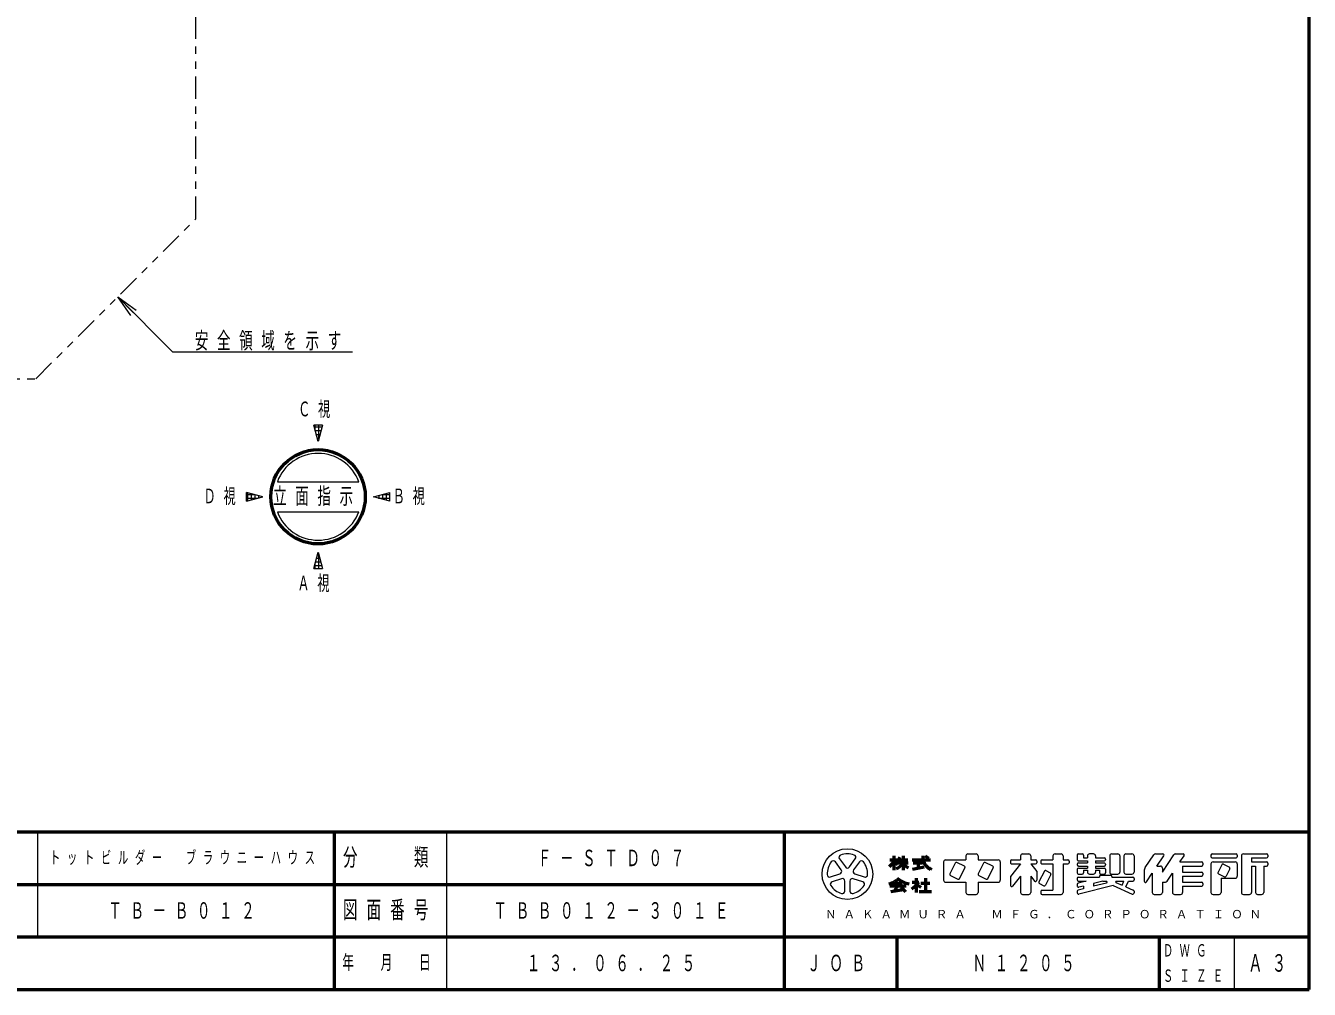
# Model space of a CAD drawing. Units: millimetres on the paper, scale 1:50. Extents: x -365 to 0, y -594 to 257.
# Drawn here: x -171.1 to 0, y 0 to 128.5 of the extents above; entities that cross this region are included whole.
import ezdxf

# ---------------------------------------------------------------- set-up
doc = ezdxf.new("R2010")
doc.units = ezdxf.units.MM
doc.linetypes.add('USER3', pattern=[8, 3, -1, 1, -1, 1, -1])
doc.layers.add('LY_1', color=140, linetype='Continuous', lineweight=50)
doc.styles.add('ＭＳ ゴシック', font='')
doc.styles.get('ＭＳ ゴシック').set_extended_font_data('MS Gothic')

msp = doc.modelspace()

# ---------------------------------------------------------------- linework, layer by layer
at = {"layer": 'LY_1', "color": 7}
for p, q in [((0, 0), (0, 257)), ((-365, 21), (0, 21)), ((-365, 0), (0, 0))]:
    msp.add_line(p, q, dxfattribs=at)
at = {"layer": 'LY_1', "color": 7, "lineweight": 13}
for p, q in [((-157.059, 89.851), (-158.827, 92.326)), ((-158.827, 92.326), (-156.352, 90.558)), ((-158.827, 92.326), (-156.705, 90.204)), ((-158.827, 92.326), (-151.521, 85.02)), ((-151.521, 85.02), (-127.55, 85.02)), ((-132.119, 73.064), (-132.698, 75.224)), ((-131.54, 75.224), (-132.698, 75.224)), ((-132.638, 75), (-131.6, 75)), ((-132.504, 74.5), (-131.734, 74.5)), ((-132.5, 74.486), (-132.5, 75.224)), ((-132.37, 74), (-131.868, 74)), ((-131.54, 75.224), (-132.119, 73.064)), ((-132, 73.507), (-132, 75.224)), ((-132.236, 73.5), (-132.002, 73.5)), ((-137.548, 67.678), (-126.69, 67.678)), ((-139.505, 65.678), (-141.665, 66.257)), ((-141.665, 65.099), (-141.665, 66.257)), ((-141.665, 66), (-140.706, 66)), ((-141.665, 65.099), (-139.505, 65.678)), ((-141.665, 65.5), (-140.169, 65.5)), ((-141.5, 65.143), (-141.5, 66.213)), ((-141, 65.277), (-141, 66.079)), ((-140.5, 65.411), (-140.5, 65.945)), ((-140, 65.545), (-140, 65.811)), ((-124.733, 65.678), (-122.573, 66.257)), ((-122.573, 65.099), (-124.733, 65.678)), ((-124.5, 65.616), (-124.5, 65.741)), ((-124.069, 65.5), (-122.573, 65.5)), ((-124, 65.482), (-124, 65.875)), ((-123.532, 66), (-122.573, 66)), ((-123.5, 65.348), (-123.5, 66.009)), ((-123, 65.214), (-123, 66.142)), ((-122.573, 65.099), (-122.573, 66.257)), ((-137.548, 63.678), (-126.69, 63.678)), ((-132.698, 56.132), (-132.119, 58.292)), ((-132.119, 58.292), (-131.54, 56.132)), ((-132.599, 56.5), (-131.639, 56.5)), ((-132.5, 56.132), (-132.5, 56.87)), ((-132.465, 57), (-131.773, 57)), ((-132.331, 57.5), (-131.907, 57.5)), ((-132.197, 58), (-132.041, 58)), ((-132, 56.132), (-132, 57.848)), ((-132.698, 56.132), (-131.54, 56.132)), ((-169.5, 21), (-169.5, 7)), ((-115, 21), (-115, 0)), ((-62.629, 17.393), (-61.844, 16.313)), ((-61.298, 16.313), (-60.513, 17.393)), ((-48.476, 17.253), (-45.776, 17.253)), ((-45.776, 17.793), (-45.776, 17.253)), ((-45.506, 18.063), (-44.426, 18.063)), ((-44.156, 17.793), (-44.156, 17.253)), ((-44.156, 17.253), (-41.456, 17.253)), ((-39.674, 17.253), (-38.486, 17.253)), ((-38.486, 17.793), (-38.486, 17.253)), ((-38.216, 18.063), (-37.406, 18.063)), ((-37.136, 17.793), (-37.136, 17.253)), ((-37.136, 17.253), (-36.488, 17.253)), ((-35.624, 17.253), (-34.166, 17.253)), ((-34.166, 17.793), (-34.166, 17.253)), ((-33.896, 18.063), (-33.086, 18.063)), ((-32.816, 17.793), (-32.816, 17.253)), ((-32.816, 17.253), (-32.168, 17.253)), ((-30.926, 17.901), (-30.926, 17.28)), ((-30.764, 18.063), (-30.278, 18.063)), ((-30.764, 17.118), (-29.576, 17.118)), ((-30.116, 17.901), (-30.116, 17.523)), ((-30.116, 17.523), (-29.576, 17.523)), ((-29.576, 17.793), (-29.576, 17.523)), ((-29.576, 17.118), (-29.576, 16.848)), ((-28.766, 18.063), (-29.306, 18.063)), ((-28.496, 17.793), (-28.496, 17.523)), ((-28.496, 17.523), (-27.308, 17.523)), ((-28.496, 17.118), (-27.308, 17.118)), ((-28.496, 17.118), (-28.496, 16.848)), ((-27.146, 17.361), (-27.146, 17.28)), ((-26.606, 17.793), (-26.606, 15.633)), ((-26.336, 18.063), (-25.526, 18.063)), ((-25.256, 17.793), (-25.256, 15.633)), ((-24.716, 17.793), (-24.716, 15.633)), ((-24.446, 18.063), (-23.636, 18.063)), ((-23.366, 17.793), (-23.366, 15.633)), ((-21.88, 16.242), (-20.746, 17.943)), ((-20.521, 18.063), (-19.529, 18.063)), ((-20.306, 16.443), (-19.394, 17.811)), ((-19.586, 15.633), (-18.046, 17.943)), ((-17.821, 18.063), (-16.829, 18.063)), ((-17.246, 16.983), (-16.694, 17.811)), ((-13.106, 17.901), (-13.106, 17.685)), ((-12.944, 18.063), (-9.758, 18.063)), ((-12.944, 17.523), (-9.758, 17.523)), ((-9.596, 17.901), (-9.596, 17.685)), ((-9.056, 17.793), (-9.056, 12.933)), ((-8.786, 18.063), (-5.708, 18.063)), ((-7.706, 17.523), (-7.706, 16.983)), ((-7.706, 17.523), (-5.708, 17.523)), ((-5.546, 17.901), (-5.546, 17.685)), ((-62.39, 15.917), (-63.175, 16.997)), ((-59.967, 16.997), (-60.752, 15.917)), ((-48.746, 16.983), (-48.746, 14.553)), ((-47.198, 16.838), (-47.918, 15.4)), ((-45.975, 16.408), (-46.981, 16.911)), ((-46.622, 14.752), (-45.902, 16.19)), ((-43.418, 16.838), (-44.138, 15.4)), ((-42.195, 16.408), (-43.201, 16.911)), ((-42.842, 14.752), (-42.122, 16.19)), ((-41.186, 16.983), (-41.186, 14.553)), ((-39.836, 17.091), (-39.836, 16.875)), ((-38.486, 16.713), (-39.836, 15.026)), ((-39.674, 16.713), (-38.486, 16.713)), ((-37.136, 16.713), (-36.326, 15.701)), ((-37.136, 16.713), (-36.488, 16.713)), ((-36.326, 17.091), (-36.326, 16.875)), ((-36.326, 15.701), (-36.326, 14.543)), ((-35.318, 15.758), (-36.038, 14.32)), ((-35.786, 17.091), (-35.786, 16.875)), ((-35.624, 16.713), (-34.166, 16.713)), ((-35.101, 15.831), (-34.527, 15.544)), ((-34.166, 16.713), (-34.166, 13.203)), ((-32.816, 16.713), (-32.816, 12.933)), ((-32.816, 16.713), (-32.168, 16.713)), ((-32.006, 17.091), (-32.006, 16.875)), ((-30.926, 16.686), (-30.926, 16.605)), ((-30.926, 16.011), (-30.926, 15.525)), ((-30.764, 16.848), (-29.576, 16.848)), ((-30.764, 16.443), (-29.576, 16.443)), ((-30.764, 16.173), (-29.576, 16.173)), ((-30.116, 15.903), (-29.576, 15.903)), ((-30.116, 15.903), (-30.116, 15.525)), ((-29.576, 16.443), (-29.576, 16.173)), ((-29.576, 15.903), (-29.576, 15.633)), ((-28.496, 16.848), (-27.308, 16.848)), ((-28.496, 16.443), (-27.308, 16.443)), ((-28.496, 16.443), (-28.496, 16.173)), ((-28.496, 16.173), (-27.308, 16.173)), ((-28.496, 15.903), (-28.496, 15.633)), ((-28.496, 15.903), (-27.956, 15.903)), ((-27.956, 15.903), (-27.956, 15.525)), ((-27.146, 16.686), (-27.146, 16.605)), ((-27.146, 16.011), (-27.146, 15.525)), ((-22.016, 15.793), (-22.016, 14.413)), ((-21.719, 14.323), (-20.936, 15.498)), ((-20.936, 15.498), (-20.936, 12.933)), ((-20.306, 16.443), (-19.856, 16.443)), ((-19.586, 16.173), (-19.586, 15.633)), ((-18.966, 14.404), (-18.236, 15.498)), ((-18.236, 15.498), (-18.236, 12.933)), ((-17.246, 16.983), (-14.348, 16.983)), ((-16.886, 16.443), (-14.348, 16.443)), ((-16.886, 16.443), (-16.886, 15.633)), ((-16.886, 15.633), (-14.348, 15.633)), ((-14.186, 16.821), (-14.186, 16.605)), ((-14.186, 15.471), (-14.186, 15.255)), ((-13.106, 16.713), (-13.106, 12.933)), ((-12.836, 16.983), (-9.866, 16.983)), ((-11.666, 16.622), (-12.17, 15.616)), ((-12.097, 15.399), (-11.307, 15.004)), ((-11.449, 16.695), (-10.659, 16.3)), ((-10.586, 16.082), (-11.09, 15.076)), ((-9.596, 16.713), (-9.596, 15.093)), ((-7.706, 16.983), (-5.708, 16.983)), ((-7.706, 16.443), (-7.166, 16.443)), ((-7.706, 16.443), (-7.706, 12.933)), ((-7.166, 16.443), (-7.166, 12.933)), ((-6.086, 16.443), (-5.708, 16.443)), ((-6.086, 16.443), (-6.086, 12.933)), ((-5.546, 16.821), (-5.546, 16.605)), ((-63.828, 14.985), (-62.559, 15.397)), ((-62.35, 14.755), (-63.62, 14.343)), ((-61.908, 13.099), (-61.908, 14.434)), ((-61.233, 14.434), (-61.233, 13.099)), ((-59.522, 14.343), (-60.792, 14.755)), ((-60.583, 15.397), (-59.313, 14.985)), ((-48.476, 14.283), (-45.776, 14.283)), ((-47.845, 15.183), (-46.839, 14.68)), ((-45.776, 14.283), (-45.776, 12.933)), ((-44.156, 14.283), (-41.456, 14.283)), ((-44.156, 14.283), (-44.156, 12.933)), ((-44.065, 15.183), (-43.059, 14.68)), ((-39.836, 15.026), (-39.836, 13.868)), ((-38.486, 15.093), (-39.547, 13.766)), ((-38.486, 15.093), (-38.486, 12.933)), ((-37.136, 15.093), (-36.614, 14.441)), ((-37.136, 15.093), (-37.136, 12.933)), ((-35.965, 14.103), (-35.391, 13.816)), ((-34.454, 15.326), (-35.174, 13.888)), ((-30.926, 14.796), (-30.926, 14.58)), ((-30.926, 13.995), (-30.926, 13.773)), ((-29.74, 14.418), (-30.803, 14.152)), ((-30.764, 15.363), (-30.278, 15.363)), ((-30.764, 14.958), (-27.956, 14.958)), ((-30.764, 14.418), (-29.74, 14.418)), ((-26.15, 13.841), (-30.725, 12.697)), ((-30.116, 13.768), (-30.725, 13.615)), ((-30.116, 13.768), (-30.116, 13.406)), ((-29.306, 15.363), (-28.766, 15.363)), ((-27.513, 14.418), (-28.766, 14.105)), ((-27.023, 14.179), (-28.766, 13.743)), ((-28.766, 14.105), (-28.766, 13.743)), ((-27.956, 15.066), (-27.956, 14.958)), ((-27.794, 15.363), (-27.308, 15.363)), ((-27.794, 15.228), (-26.498, 15.228)), ((-27.513, 14.418), (-27.053, 14.418)), ((-26.336, 15.363), (-25.526, 15.363)), ((-26.336, 15.066), (-26.336, 14.958)), ((-26.336, 14.958), (-23.528, 14.958)), ((-26.15, 13.841), (-23.594, 12.705)), ((-25.771, 14.263), (-24.968, 13.906)), ((-25.738, 14.418), (-24.712, 14.418)), ((-24.968, 13.906), (-24.712, 14.418)), ((-24.474, 13.687), (-24.108, 14.418)), ((-24.446, 15.363), (-23.636, 15.363)), ((-24.108, 14.418), (-23.528, 14.418)), ((-23.366, 14.796), (-23.366, 14.58)), ((-19.586, 14.283), (-19.19, 14.283)), ((-19.586, 14.283), (-19.586, 12.933)), ((-16.886, 15.093), (-16.886, 14.283)), ((-16.886, 15.093), (-14.348, 15.093)), ((-16.886, 14.283), (-14.348, 14.283)), ((-16.886, 13.743), (-16.886, 12.933)), ((-16.886, 13.743), (-14.348, 13.743)), ((-14.186, 14.121), (-14.186, 13.905)), ((-11.756, 14.823), (-11.756, 12.933)), ((-11.756, 14.823), (-9.866, 14.823)), ((-45.506, 12.663), (-44.426, 12.663)), ((-38.216, 12.663), (-37.406, 12.663)), ((-35.786, 13.041), (-35.786, 12.825)), ((-35.624, 13.203), (-34.166, 13.203)), ((-35.624, 12.663), (-33.086, 12.663)), ((-30.926, 13.077), (-30.926, 12.854)), ((-30.116, 13.406), (-30.803, 13.234)), ((-24.474, 13.687), (-23.462, 13.237)), ((-23.366, 13.089), (-23.366, 12.853)), ((-20.666, 12.663), (-19.856, 12.663)), ((-17.966, 12.663), (-17.156, 12.663)), ((-12.836, 12.663), (-12.026, 12.663)), ((-8.786, 12.663), (-7.976, 12.663)), ((-6.896, 12.663), (-6.356, 12.663)), ((-10, 7), (-10, 0))]:
    msp.add_line(p, q, dxfattribs=at)
at = {"layer": 'LY_1'}
for p, q in [((-130, 21), (-130, 0)), ((-70, 21), (-70, 0)), ((-55.901, 17.253), (-54.956, 17.253)), ((-55.361, 17.793), (-55.361, 15.903)), ((-54.769, 17.253), (-53.525, 17.253)), ((-54.146, 17.793), (-54.146, 15.903)), ((-52.931, 17.253), (-50.501, 17.253)), ((-50.719, 17.467), (-51.16, 17.761)), ((-54.915, 16.848), (-53.471, 16.848)), ((-52.889, 16.02), (-51.353, 16.327)), ((-52.796, 16.848), (-51.581, 16.848)), ((-52.121, 16.848), (-52.121, 16.173)), ((-182.5, 14), (-70, 14)), ((-55.901, 13.784), (-53.741, 13.784)), ((-55.361, 14.148), (-54.281, 14.148)), ((-54.899, 13.784), (-55.289, 13.136)), ((-52.931, 14.283), (-52.051, 14.283)), ((-52.391, 14.823), (-52.391, 14.283)), ((-52.391, 13.91), (-52.391, 12.933)), ((-52.34, 13.96), (-51.796, 13.646)), ((-51.783, 14.148), (-50.568, 14.148)), ((-51.176, 14.823), (-51.176, 13.068)), ((-55.765, 13.067), (-54.113, 13.304)), ((-54.416, 13.607), (-53.81, 13.001)), ((-51.986, 13.068), (-50.366, 13.068)), ((-237.5, 7), (0, 7)), ((-55, 7), (-55, 0)), ((-20, 7), (-20, 0))]:
    msp.add_line(p, q, dxfattribs=at)
at = {"layer": 'LY_1', "color": 7, "linetype": 'USER3', "lineweight": 13}
msp.add_lwpolyline([(-314.978, 169.373), (-314.978, 136.219), (-289.656, 110.896), (-250.495, 110.896), (-250.495, 96.585), (-232.006, 78.096), (-186.19, 78.096), (-182.887, 81.399), (-169.754, 81.399), (-148.422, 102.731), (-148.422, 167.28), (-174.71, 193.568), (-182.261, 193.568), (-186.189, 197.496), (-231.583, 197.496), (-234.383, 194.696), (-289.656, 194.696)], close=True, dxfattribs=at)
at = {"layer": 'LY_1'}
msp.add_circle((-132.119, 65.678), 6.286, dxfattribs=at)
at = {"layer": 'LY_1', "color": 7, "lineweight": 13}
msp.add_circle((-61.571, 15.363), 3.375, dxfattribs=at)
for centre, radius, start, end in [((-132.119, 65.678), 5.786, 20.22325, 159.77675), ((-132.119, 65.678), 5.786, 200.22325, 339.77675), ((-63.448, 16.798), 0.338, 35.99999, 142.60154), ((-62.356, 17.592), 0.338, 109.39847, 215.99997), ((-61.571, 15.363), 2.7, 70.60155, 109.39847), ((-60.786, 17.592), 0.338, 324, 70.60155), ((-59.694, 16.798), 0.338, 37.39846, 143.99995), ((-48.476, 16.983), 0.27, 89.99998, 179.99996), ((-45.506, 17.793), 0.27, 89.99998, 179.99996), ((-44.426, 17.793), 0.27, 0, 89.99998), ((-41.456, 16.983), 0.27, 0, 89.99998), ((-39.674, 17.091), 0.162, 89.99998, 179.99996), ((-38.216, 17.793), 0.27, 89.99998, 179.99996), ((-37.406, 17.793), 0.27, 0, 89.99998), ((-36.488, 17.091), 0.162, 0, 89.99998), ((-35.624, 17.091), 0.162, 89.99998, 179.99996), ((-33.896, 17.793), 0.27, 89.99998, 179.99996), ((-33.086, 17.793), 0.27, 0, 89.99998), ((-32.168, 17.091), 0.162, 0, 89.99998), ((-30.764, 17.901), 0.162, 89.99998, 179.99996), ((-30.764, 17.28), 0.162, 179.99998, 270.00002), ((-30.278, 17.901), 0.162, 0, 89.99998), ((-29.306, 17.793), 0.27, 89.99998, 179.99996), ((-28.766, 17.793), 0.27, 0, 89.99998), ((-27.308, 17.361), 0.162, 0, 89.99998), ((-27.308, 17.28), 0.162, 270.00002, 0), ((-26.336, 17.793), 0.27, 89.99998, 179.99996), ((-25.526, 17.793), 0.27, 0, 89.99998), ((-24.446, 17.793), 0.27, 89.99998, 179.99996), ((-23.636, 17.793), 0.27, 0, 89.99998), ((-20.521, 17.793), 0.27, 89.99998, 146.30984), ((-19.529, 17.901), 0.162, 326.31015, 89.99998), ((-17.821, 17.793), 0.27, 89.99998, 146.3098), ((-16.829, 17.901), 0.162, 326.31003, 89.99998), ((-12.944, 17.901), 0.162, 89.99998, 179.99996), ((-12.944, 17.685), 0.162, 179.99998, 270.00002), ((-9.758, 17.901), 0.162, 0, 89.99998), ((-9.758, 17.685), 0.162, 270.00002, 0), ((-8.786, 17.793), 0.27, 89.99998, 179.99996), ((-5.708, 17.901), 0.162, 0, 89.99998), ((-5.708, 17.685), 0.162, 270.00002, 0), ((-61.571, 15.363), 2.7, 142.60154, 181.39846), ((-62.663, 15.718), 0.338, 287.99998, 35.99999), ((-61.571, 16.512), 0.338, 215.99998, 324), ((-60.479, 15.718), 0.338, 143.99996, 251.99999), ((-61.571, 15.363), 2.7, 358.60155, 37.39847), ((-47.773, 15.328), 0.162, 153.43495, 243.43485), ((-47.054, 16.766), 0.162, 63.43492, 153.43499), ((-46.047, 16.263), 0.162, 333.4349, 63.43487), ((-43.993, 15.328), 0.162, 153.43495, 243.43485), ((-43.274, 16.766), 0.162, 63.43492, 153.43499), ((-42.267, 16.263), 0.162, 333.4349, 63.43487), ((-39.674, 16.875), 0.162, 179.99998, 270.00002), ((-36.488, 16.875), 0.162, 270.00002, 0), ((-35.624, 16.875), 0.162, 179.99998, 270.00002), ((-35.174, 15.686), 0.162, 63.43487, 153.43498), ((-34.599, 15.399), 0.162, 333.43492, 63.43493), ((-32.168, 16.875), 0.162, 270.00002, 0), ((-30.764, 16.686), 0.162, 89.99998, 179.99996), ((-30.764, 16.605), 0.162, 179.99998, 270.00002), ((-30.764, 16.011), 0.162, 89.99998, 179.99996), ((-30.764, 15.525), 0.162, 179.99998, 270.00002), ((-30.278, 15.525), 0.162, 270.00002, 0), ((-29.306, 15.633), 0.27, 179.99998, 270.00002), ((-28.766, 15.633), 0.27, 270.00002, 0), ((-27.794, 15.525), 0.162, 179.99998, 270.00002), ((-27.308, 16.686), 0.162, 0, 89.99998), ((-27.308, 16.605), 0.162, 270.00002, 0), ((-27.308, 16.011), 0.162, 0, 89.99998), ((-27.308, 15.525), 0.162, 270.00002, 0), ((-26.336, 15.633), 0.27, 179.99998, 270.00002), ((-25.526, 15.633), 0.27, 270.00002, 0), ((-24.446, 15.633), 0.27, 179.99998, 270.00002), ((-23.636, 15.633), 0.27, 270.00002, 0), ((-21.206, 15.793), 0.81, 146.30999, 179.99996), ((-19.856, 16.173), 0.27, 0, 89.99998), ((-14.348, 16.821), 0.162, 0, 89.99998), ((-14.348, 16.605), 0.162, 270.00002, 0), ((-14.348, 15.471), 0.162, 0, 89.99998), ((-12.836, 16.713), 0.27, 89.99998, 179.99996), ((-12.025, 15.544), 0.162, 153.43517, 243.43529), ((-11.522, 16.55), 0.162, 63.43447, 153.43474), ((-10.731, 16.155), 0.162, 333.43484, 63.43447), ((-9.866, 16.713), 0.27, 0, 89.99998), ((-5.708, 16.821), 0.162, 0, 89.99998), ((-5.708, 16.605), 0.162, 270.00002, 0), ((-63.933, 15.306), 0.338, 181.39848, 287.99997), ((-63.516, 14.022), 0.338, 107.99999, 214.60154), ((-61.571, 15.363), 2.7, 214.60156, 253.39848), ((-62.246, 14.434), 0.338, 359.99997, 107.99999), ((-60.896, 14.434), 0.338, 71.99997, 179.99999), ((-61.571, 15.363), 2.7, 286.60155, 325.39847), ((-59.626, 14.022), 0.338, 325.39847, 71.99996), ((-59.209, 15.306), 0.338, 252.00001, 358.60156), ((-48.476, 14.553), 0.27, 179.99998, 270.00002), ((-46.766, 14.825), 0.162, 243.43498, 333.43496), ((-42.986, 14.825), 0.162, 243.43498, 333.43496), ((-41.456, 14.553), 0.27, 270.00002, 0), ((-39.674, 13.868), 0.162, 179.99998, 321.34037), ((-36.488, 14.543), 0.162, 218.65962, 0), ((-35.893, 14.248), 0.162, 153.43487, 243.4348), ((-35.318, 13.961), 0.162, 243.43487, 333.43498), ((-30.764, 14.796), 0.162, 89.99998, 179.99996), ((-30.764, 14.58), 0.162, 179.99998, 270.00002), ((-30.764, 13.995), 0.162, 104.03614, 179.99996), ((-30.764, 13.773), 0.162, 179.99998, 284.03612), ((-27.794, 15.066), 0.162, 89.99998, 179.99996), ((-27.053, 14.297), 0.121, 284.0365, 89.99998), ((-26.498, 15.066), 0.162, 0, 89.99998), ((-25.738, 14.337), 0.081, 89.99998, 246.03817), ((-23.528, 14.796), 0.162, 0, 89.99998), ((-23.528, 14.58), 0.162, 270.00002, 0), ((-21.854, 14.413), 0.162, 179.99998, 326.30997), ((-19.19, 14.553), 0.27, 270.00002, 326.31002), ((-14.348, 15.255), 0.162, 270.00002, 0), ((-14.348, 14.121), 0.162, 0, 89.99998), ((-14.348, 13.905), 0.162, 270.00002, 0), ((-11.234, 15.149), 0.162, 243.43534, 333.43491), ((-9.866, 15.093), 0.27, 270.00002, 0), ((-62.246, 13.099), 0.338, 253.39847, 359.99997), ((-60.896, 13.099), 0.338, 179.99999, 286.60154), ((-45.506, 12.933), 0.27, 179.99998, 270.00002), ((-44.426, 12.933), 0.27, 270.00002, 0), ((-38.216, 12.933), 0.27, 179.99998, 270.00002), ((-37.406, 12.933), 0.27, 270.00002, 0), ((-35.624, 13.041), 0.162, 89.99998, 179.99996), ((-35.624, 12.825), 0.162, 179.99998, 270.00002), ((-33.086, 12.933), 0.27, 270.00002, 0), ((-30.764, 13.077), 0.162, 104.03614, 179.99996), ((-30.764, 12.854), 0.162, 179.99998, 284.03612), ((-23.528, 12.853), 0.162, 246.03699, 0), ((-23.528, 13.089), 0.162, 0, 66.03701), ((-20.666, 12.933), 0.27, 179.99998, 270.00002), ((-19.856, 12.933), 0.27, 270.00002, 0), ((-17.966, 12.933), 0.27, 179.99998, 270.00002), ((-17.156, 12.933), 0.27, 270.00002, 0), ((-12.836, 12.933), 0.27, 179.99998, 270.00002), ((-12.026, 12.933), 0.27, 270.00002, 0), ((-8.786, 12.933), 0.27, 179.99998, 270.00002), ((-7.976, 12.933), 0.27, 270.00002, 0), ((-6.896, 12.933), 0.27, 179.99998, 270.00002), ((-6.356, 12.933), 0.27, 270.00002, 0)]:
    msp.add_arc(centre, radius, start, end, dxfattribs=at)
at = {"layer": 'LY_1'}
for centre, radius, start, end in [((-57.466, 18.084), 2.285, 311.36185, 337.13638), ((-53.383, 18.427), 2.345, 212.50346, 230.00631), ((-56.002, 18.047), 1.467, 313.72108, 343.54317), ((-49.563, 17.694), 1.953, 177.09472, 240.51891), ((-56.374, 18.818), 3.034, 295.86917, 317.23867), ((-51.918, 18.818), 3.034, 222.76131, 240.10806), ((-51.54, 16.805), 1.299, 321.42112, 334.8249), ((-56.898, 17.257), 3.32, 285.11261, 313.40619), ((-52.77, 17.194), 3.192, 231.17281, 259.75506), ((-55.66, 17.226), 4.657, 304.87257, 320.80411)]:
    msp.add_arc(centre, radius, start, end, dxfattribs=at)

# ---------------------------------------------------------------- texts
at = {"layer": 'LY_1', "color": 7, "style": 'ＭＳ ゴシック'}
for s, insert, char_height, attachment_point in [('\\T1.64;\\W0.6;安全領域を示す', (-148.55, 85.17), 2.199, 7), ('\\T1.64;\\W0.6;Ｃ視', (-132.119, 77.284), 1.979, 5), ('\\T1.64;\\W0.6;Ｄ視', (-144.725, 65.678), 1.979, 5), ('\\T1.64;\\W0.6;立面指示', (-138.119, 65.678), 2.199, 4), ('\\T1.64;\\W0.6;Ｂ視', (-119.513, 65.678), 1.979, 5), ('\\T1.64;\\W0.6;Ａ視', (-132.219, 54.072), 1.979, 5), ('\\T1.64;\\W0.6;分\u3000\u3000類', (-122.5, 17.5), 2.346, 5), ('\\T1.64;\\W0.6;トットビルダー\u3000ブラウニーハウス', (-149.75, 17.5), 1.686, 5), ('\\T1.64;\\W0.6;Ｆ－ＳＴＤ０７', (-92.5, 17.5), 2.199, 5), ('\\T1.64;\\W0.6;図面番号', (-122.5, 10.5), 2.346, 5), ('\\T1.64;\\W0.6;ＴＢ－Ｂ０１２', (-149.75, 10.5), 2.199, 5), ('\\T1.64;\\W0.6;ＴＢＢ０１２－３０１Ｅ', (-92.5, 10.5), 2.199, 5), ('\\T1.64;ＮＡＫＡＭＵＲＡ\u3000ＭＦＧ．ＣＯＲＰＯＲＡＴＩＯＮ', (-35, 10), 1.1, 5), ('\\T1.64;\\W0.6;ＤＷＧ', (-19.5, 5.188), 1.65, 4), ('\\T1.64;\\W0.6;年\u3000月\u3000日', (-122.5, 3.5), 1.906, 5), ('\\T1.64;\\W0.6;１３．０６．２５', (-92.5, 3.5), 2.199, 5), ('\\T1.64;\\W0.6;ＪＯＢ', (-62.5, 3.5), 2.199, 5), ('\\T1.64;\\W0.6;Ｎ１２０５', (-37.5, 3.5), 2.199, 5), ('\\T1.64;\\W0.6;Ａ３', (-5, 3.5), 2.346, 5), ('\\T1.64;\\W0.6;ＳＩＺＥ', (-19.5, 1.812), 1.65, 4)]:
    msp.add_mtext(s, dxfattribs=dict(at, insert=insert, char_height=char_height, attachment_point=attachment_point))

doc.saveas('drawing.dxf')
